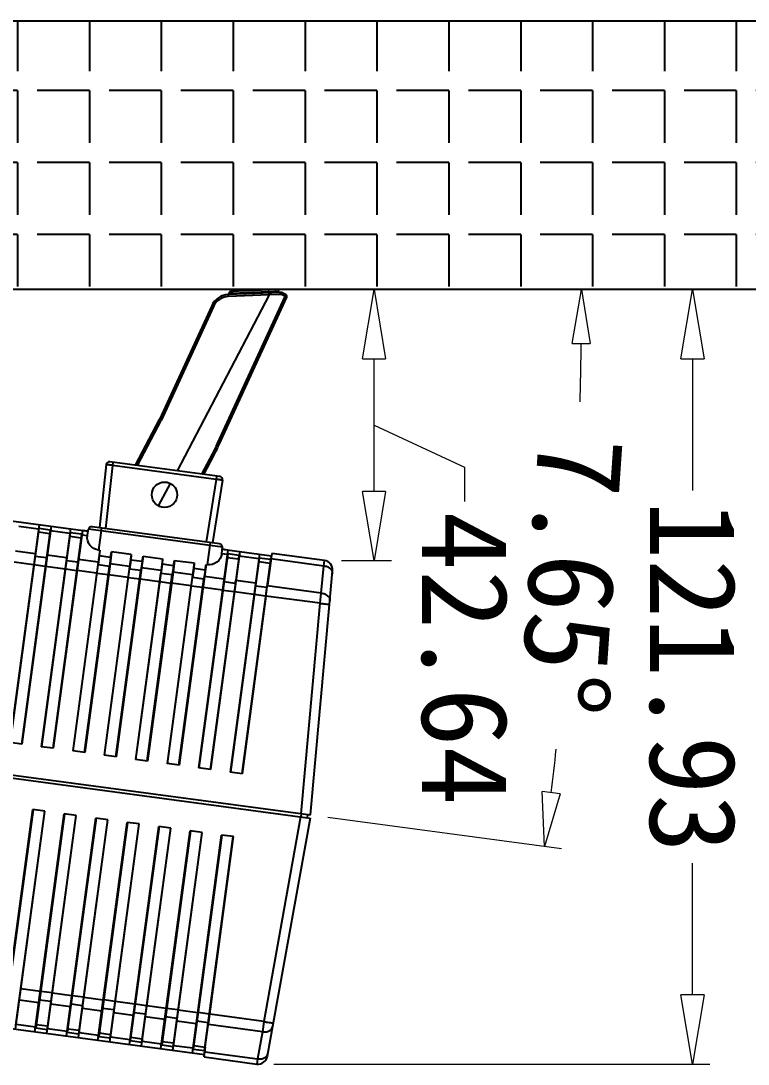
# Model space of a CAD drawing. Header units: millimetres. Extents: x 10368 to 13229, y -13270 to -11269.
# Drawn here: x 12154.5 to 12269, y -12474.7 to -12310.4 of the extents above; entities that cross this region are included whole.
import ezdxf

# ---------------------------------------------------------------- set-up
doc = ezdxf.new("R2010")
doc.units = ezdxf.units.MM
doc.layers.add('dim', color=3, linetype='Continuous', lineweight=9)
doc.styles.add('FFS', font='simfang.ttf')
doc.dimstyles.new('YanXiu', dxfattribs={"dimtxt": 2.5, "dimasz": 2.2, "dimexe": 0.66, "dimexo": 0.66, "dimgap": 0.66, "dimtad": 0, "dimzin": 1, "dimdsep": 46, "dimtxsty": 'FFS', "dimcen": 0, "dimclrd": 256, "dimclre": 131, "dimclrt": 42, "dimazin": 0, "dimtfac": 1, "dimtofl": 0, "dimtmove": 0, "dimatfit": 3, "dimfxl": 0, "dimlwd": 5, "dimlwe": 5, "dimarcsym": 0})

# ---------------------------------------------------------------- blocks, each defined once
blk = doc.blocks.new('_ClosedBlank')
at = {"color": 0, "linetype": 'ByBlock', "lineweight": -2}
for p, q in [((-1, 0.167), (0, 0)), ((-1, 0.167), (-1, -0.167)), ((0, 0), (-1, -0.167))]:
    blk.add_line(p, q, dxfattribs=at)
blk = doc.blocks.new('*D57')
at = {"layer": 'Defpoints', "color": 0}
for p in [(361.92, 122.02), (354.09, 79.38), (361.92, 79.38)]:
    blk.add_point(p, dxfattribs=at)
at = {"layer": 'dim', "color": 131, "lineweight": 5}
for p, q in [((359.2, 122.02), (351.37, 122.02)), ((359.2, 79.38), (351.37, 79.38))]:
    blk.add_line(p, q, dxfattribs=at)
at = {"layer": 'dim', "lineweight": 5}
for p, q in [((339.86, 107.31), (339.86, 112.74)), ((354.09, 111.14), (354.09, 90.26)), ((354.09, 100.7), (339.86, 107.31))]:
    blk.add_line(p, q, dxfattribs=at)
at = {"layer": 'dim', "lineweight": 5, "xscale": 10.88, "yscale": 10.88, "zscale": 10.88}
for p, rotation in [((354.09, 122.02), 90), ((354.09, 79.38), 270)]:
    blk.add_blockref('_ClosedBlank', p, dxfattribs=dict(at, rotation=rotation))
at = {"layer": 'dim', "color": 42, "insert": (339.86, 137.44), "char_height": 13.6, "attachment_point": 5, "rotation": 90, "style": 'FFS'}
blk.add_mtext('42.64', dxfattribs=at)
blk = doc.blocks.new('*D58')
at = {"layer": 'Defpoints', "color": 0}
for p in [(364.09, 162.09), (621.78, 127.46), (322.08, 108.68), (20.44, 79.38), (632.77, 79.38)]:
    blk.add_point(p, dxfattribs=at)
at = {"layer": 'dim', "color": 131, "lineweight": 5}
blk.add_line((361.4, 162.45), (324.6, 167.39), dxfattribs=at)
at = {"layer": 'dim', "lineweight": 5}
for start, end in [(173.087, 173.68732), (178.46277, 179.26005)]:
    blk.add_arc((979.6, 79.38), 658.17, start, end, dxfattribs=at)
at = {"layer": 'dim', "lineweight": 5, "xscale": 8.5, "yscale": 8.5, "zscale": 8.5}
for p, rotation in [((327.29, 167.03), 82.71702178221234), ((321.43, 79.38), 269.6300236874268)]:
    blk.add_blockref('_ClosedBlank', p, dxfattribs=dict(at, rotation=rotation))
at = {"layer": 'dim', "color": 42, "insert": (322.97, 124.43), "char_height": 13.6, "attachment_point": 5, "rotation": 86.075, "style": 'FFS'}
blk.add_mtext('7.65°', dxfattribs=at)
blk = doc.blocks.new('*D59')
at = {"layer": 'Defpoints', "color": 0}
for p in [(372.57, 201.31), (303.97, 79.38), (327.25, 79.38)]:
    blk.add_point(p, dxfattribs=at)
at = {"layer": 'dim', "color": 131, "lineweight": 5}
for p, q in [((369.86, 201.31), (301.26, 201.31)), ((324.53, 79.38), (301.26, 79.38))]:
    blk.add_line(p, q, dxfattribs=at)
at = {"layer": 'dim', "lineweight": 5}
for p, q in [((303.97, 190.43), (303.97, 169.67)), ((303.97, 90.26), (303.97, 111.01))]:
    blk.add_line(p, q, dxfattribs=at)
at = {"layer": 'dim', "lineweight": 5, "xscale": 10.88, "yscale": 10.88, "zscale": 10.88}
for p, rotation in [((303.97, 201.31), 90), ((303.97, 79.38), 270)]:
    blk.add_blockref('_ClosedBlank', p, dxfattribs=dict(at, rotation=rotation))
at = {"layer": 'dim', "color": 42, "insert": (303.97, 140.34), "char_height": 13.6, "attachment_point": 5, "rotation": 90, "style": 'FFS'}
blk.add_mtext('121.93', dxfattribs=at)
blk = doc.blocks.new('u59')
h = blk.add_hatch()
h.set_pattern_fill('ANGLE', color=256, scale=1.62, style=0)
h.set_pattern_definition([(0, (-22315.466, 16734.563), (0, 11.3157), [8.2296, -3.0861]), (90, (-22315.466, 16734.563), (-11.3157, 7e-16), [8.2296, -3.0861])])
edge = h.paths.add_edge_path()
edge.add_line((632.774, 46.296), (20.436, 46.296))
edge.add_arc((38.757, 56.873), 21.154, 150, 210, ccw=False)
edge.add_arc((2.116, 78.027), 21.154, 330, 30)
edge.add_line((20.436, 88.604), (632.774, 88.604))
edge.add_arc((614.454, 78.027), 21.154, 330, 30, ccw=False)
edge.add_arc((651.094, 56.873), 21.154, 150, 210)
at = {"color": 7, "linetype": 'Continuous'}
for p, q in [((372.446, 209.707), (372.575, 210.53)), ((380.831, 209.42), (372.575, 210.53)), ((369.956, 204.044), (370.899, 209.307)), ((371.685, 205.455), (372.446, 209.707)), ((380.756, 208.59), (372.446, 209.707)), ((382.7, 208.766), (378.093, 174.474)), ((615.607, 177.47), (380.812, 209.019)), ((380.831, 209.42), (380.827, 209.345)), ((380.784, 208.418), (376.257, 174.72)), ((378.041, 174.481), (382.568, 208.178)), ((380.716, 208.26), (380.198, 204.41)), ((380.711, 207.867), (380.716, 208.26)), ((382.494, 207.628), (380.711, 207.867)), ((380.784, 208.418), (380.792, 208.588)), ((382.568, 208.178), (380.784, 208.418)), ((385.768, 208.353), (381.16, 174.062)), ((381.212, 174.055), (385.74, 207.752)), ((382.604, 208.05), (382.494, 207.628)), ((382.604, 208.05), (385.672, 207.638)), ((382.996, 173.815), (387.524, 207.512)), ((387.656, 208.1), (383.048, 173.808)), ((385.666, 207.201), (385.672, 207.638)), ((387.45, 206.962), (385.666, 207.201)), ((387.524, 207.512), (385.74, 207.752)), ((390.723, 207.688), (386.116, 173.396)), ((386.168, 173.389), (390.695, 207.086)), ((387.56, 207.384), (387.45, 206.962)), ((387.56, 207.384), (390.627, 206.972)), ((392.611, 207.434), (388.003, 173.142)), ((390.621, 206.536), (390.627, 206.972)), ((392.479, 206.846), (390.695, 207.086)), ((395.679, 207.022), (391.071, 172.73)), ((371.441, 203.844), (371.685, 205.455)), ((371.685, 205.455), (380.185, 204.313)), ((387.951, 173.149), (392.479, 206.846)), ((392.405, 206.296), (390.621, 206.536)), ((391.123, 172.723), (395.651, 206.42)), ((392.515, 206.718), (392.405, 206.296)), ((392.515, 206.718), (395.583, 206.306)), ((392.907, 172.483), (397.435, 206.18)), ((397.567, 206.768), (392.959, 172.476)), ((395.577, 205.87), (395.583, 206.306)), ((397.361, 205.63), (395.577, 205.87)), ((397.435, 206.18), (395.651, 206.42)), ((400.634, 206.356), (396.026, 172.064)), ((396.078, 172.057), (400.606, 205.754)), ((397.471, 206.053), (397.361, 205.63)), ((397.471, 206.053), (400.538, 205.64)), ((397.862, 171.817), (402.39, 205.514)), ((402.522, 206.102), (397.914, 171.81)), ((400.532, 205.204), (400.538, 205.64)), ((402.39, 205.514), (400.606, 205.754)), ((405.59, 205.69), (400.982, 171.398)), ((402.426, 205.387), (402.316, 204.964)), ((402.426, 205.387), (405.494, 204.974)), ((407.478, 205.436), (402.87, 171.144)), ((364.182, 171.802), (369.956, 204.044)), ((365.667, 171.603), (371.441, 203.844)), ((371.441, 203.844), (379.963, 202.699)), ((380.193, 204.017), (380.198, 204.41)), ((380.193, 204.017), (381.977, 203.777)), ((382.087, 204.2), (381.977, 203.777)), ((382.087, 204.2), (385.154, 203.788)), ((385.149, 203.351), (385.154, 203.788)), ((402.316, 204.964), (400.532, 205.204)), ((401.034, 171.391), (405.562, 205.088)), ((402.818, 171.151), (407.346, 204.849)), ((405.488, 204.538), (405.494, 204.974)), ((407.272, 204.298), (405.488, 204.538)), ((407.346, 204.849), (405.562, 205.088)), ((410.545, 205.024), (405.937, 170.732)), ((405.989, 170.725), (410.517, 204.422)), ((407.382, 204.721), (407.272, 204.298)), ((407.382, 204.721), (410.449, 204.309)), ((407.773, 170.486), (412.301, 204.183)), ((412.433, 204.77), (407.825, 170.479)), ((379.963, 202.699), (376.205, 174.727)), ((380.012, 202.672), (379.964, 202.705)), ((380.012, 202.672), (381.796, 202.432)), ((381.852, 202.451), (381.796, 202.432)), ((381.852, 202.451), (384.919, 202.039)), ((384.968, 202.006), (384.919, 202.039)), ((385.149, 203.351), (386.933, 203.112)), ((387.042, 203.534), (386.933, 203.112)), ((387.042, 203.534), (390.11, 203.122)), ((390.104, 202.685), (390.11, 203.122)), ((390.104, 202.685), (391.888, 202.446)), ((391.998, 202.868), (391.888, 202.446)), ((391.998, 202.868), (395.065, 202.456)), ((395.06, 202.02), (395.065, 202.456)), ((396.953, 202.202), (396.844, 201.78)), ((396.953, 202.202), (400.021, 201.79)), ((384.968, 202.006), (386.752, 201.766)), ((386.807, 201.785), (386.752, 201.766)), ((386.807, 201.785), (389.875, 201.373)), ((389.923, 201.34), (389.875, 201.373)), ((389.923, 201.34), (391.707, 201.1)), ((391.763, 201.119), (391.707, 201.1)), ((391.763, 201.119), (394.83, 200.707)), ((394.879, 200.674), (394.83, 200.707)), ((394.879, 200.674), (396.663, 200.434)), ((395.06, 202.02), (396.844, 201.78)), ((396.718, 200.453), (396.663, 200.434)), ((396.718, 200.453), (399.786, 200.041)), ((400.015, 201.354), (400.021, 201.79)), ((400.015, 201.354), (401.799, 201.114)), ((401.909, 201.537), (401.799, 201.114)), ((401.909, 201.537), (404.976, 201.124)), ((404.97, 200.688), (404.976, 201.124)), ((404.97, 200.688), (406.754, 200.448)), ((406.864, 200.871), (406.754, 200.448)), ((406.864, 200.871), (409.932, 200.459)), ((399.834, 200.008), (399.786, 200.041)), ((399.834, 200.008), (401.618, 199.769)), ((401.674, 199.788), (401.618, 199.769)), ((401.674, 199.788), (404.741, 199.375)), ((404.79, 199.342), (404.741, 199.375)), ((404.79, 199.342), (406.574, 199.103)), ((406.629, 199.122), (406.574, 199.103)), ((406.629, 199.122), (409.697, 198.709)), ((376.205, 174.727), (378.093, 174.474)), ((381.16, 174.062), (383.048, 173.808)), ((386.116, 173.396), (388.003, 173.142)), ((391.071, 172.73), (392.959, 172.476)), ((364.094, 171.31), (361.107, 138.19)), ((365.579, 171.11), (362.593, 137.99)), ((621.778, 136.685), (364.094, 171.31)), ((621.823, 137.183), (364.182, 171.802)), ((364.59, 171.243), (364.63, 171.742)), ((365.579, 171.11), (365.646, 171.606)), ((396.026, 172.064), (397.914, 171.81)), ((400.982, 171.398), (402.87, 171.144)), ((405.937, 170.732), (407.825, 170.479)), ((370.397, 131.112), (374.925, 164.809)), ((371.114, 136.845), (374.873, 164.816)), ((372.153, 130.271), (376.761, 164.563)), ((372.181, 130.873), (376.709, 164.57)), ((374.873, 164.816), (376.761, 164.563)), ((375.221, 129.859), (379.828, 164.151)), ((375.352, 130.446), (379.88, 164.144)), ((377.109, 129.605), (381.716, 163.897)), ((377.136, 130.207), (381.664, 163.904)), ((379.828, 164.151), (381.716, 163.897)), ((380.789, 133.758), (384.784, 163.485)), ((384.836, 163.478), (380.899, 134.181)), ((382.677, 133.505), (386.672, 163.231)), ((386.62, 163.238), (382.683, 133.941)), ((384.784, 163.485), (386.672, 163.231)), ((385.745, 133.093), (389.739, 162.819)), ((389.791, 162.812), (385.855, 133.515)), ((389.739, 162.819), (391.627, 162.565)), ((387.633, 132.839), (391.627, 162.565)), ((391.575, 162.572), (387.639, 133.275)), ((390.7, 132.427), (394.695, 162.153)), ((394.747, 162.146), (390.81, 132.849)), ((392.588, 132.173), (396.583, 161.899)), ((396.531, 161.906), (392.594, 132.61)), ((394.695, 162.153), (396.583, 161.899)), ((395.656, 131.761), (399.65, 161.487)), ((399.702, 161.48), (395.766, 132.183)), ((397.544, 131.507), (401.538, 161.233)), ((401.486, 161.24), (397.55, 131.944)), ((399.65, 161.487), (401.538, 161.233)), ((399.998, 126.53), (404.606, 160.821)), ((400.13, 127.117), (404.658, 160.814)), ((401.886, 126.276), (406.494, 160.568)), ((401.914, 126.877), (406.442, 160.575)), ((404.606, 160.821), (406.494, 160.568)), ((404.953, 125.864), (409.561, 160.155)), ((405.085, 126.451), (409.613, 160.148)), ((406.841, 125.61), (411.449, 159.902)), ((406.869, 126.212), (411.397, 159.909)), ((409.561, 160.155), (411.449, 159.902)), ((361.107, 138.19), (360.627, 132.864)), ((362.593, 137.99), (362.402, 136.372)), ((362.593, 137.99), (371.114, 136.845)), ((362.402, 136.372), (362.014, 132.07)), ((362.402, 136.372), (370.902, 135.23)), ((371.169, 136.858), (371.114, 136.839)), ((371.169, 136.858), (372.953, 136.618)), ((373.002, 136.586), (372.953, 136.618)), ((373.002, 136.586), (376.069, 136.173)), ((370.372, 131.282), (370.89, 135.132)), ((370.988, 135.513), (370.89, 135.132)), ((370.988, 135.513), (372.772, 135.273)), ((372.767, 134.837), (372.772, 135.273)), ((372.767, 134.837), (375.834, 134.424)), ((375.944, 134.847), (375.834, 134.424)), ((375.944, 134.847), (377.728, 134.607)), ((376.125, 136.192), (376.069, 136.173)), ((376.125, 136.192), (377.908, 135.953)), ((377.957, 135.92), (377.908, 135.953)), ((377.957, 135.92), (381.025, 135.508)), ((381.08, 135.526), (381.025, 135.508)), ((381.08, 135.526), (382.864, 135.287)), ((382.912, 135.254), (382.864, 135.287)), ((382.912, 135.254), (385.98, 134.842)), ((386.035, 134.861), (385.98, 134.842)), ((386.035, 134.861), (387.819, 134.621)), ((377.722, 134.171), (377.728, 134.607)), ((377.722, 134.171), (380.789, 133.758)), ((380.539, 131.894), (380.789, 133.758)), ((380.707, 132.753), (380.899, 134.181)), ((380.899, 134.181), (380.789, 133.758)), ((380.899, 134.181), (382.683, 133.941)), ((382.427, 131.64), (382.677, 133.505)), ((382.491, 132.514), (382.683, 133.941)), ((382.677, 133.505), (382.683, 133.941)), ((382.677, 133.505), (385.745, 133.093)), ((385.494, 131.228), (385.745, 133.093)), ((385.663, 132.088), (385.855, 133.515)), ((385.855, 133.515), (385.745, 133.093)), ((385.855, 133.515), (387.639, 133.275)), ((387.447, 131.848), (387.639, 133.275)), ((387.633, 132.839), (387.639, 133.275)), ((387.868, 134.588), (387.819, 134.621)), ((387.868, 134.588), (390.935, 134.176)), ((390.991, 134.195), (390.935, 134.176)), ((390.991, 134.195), (392.775, 133.955)), ((392.823, 133.922), (392.775, 133.955)), ((392.823, 133.922), (395.891, 133.51)), ((395.946, 133.529), (395.891, 133.51)), ((395.946, 133.529), (397.73, 133.289)), ((397.779, 133.256), (397.73, 133.289)), ((397.779, 133.256), (400.846, 132.844)), ((362.014, 132.07), (361.921, 131.242)), ((370.324, 130.954), (362.014, 132.07)), ((370.471, 131.663), (370.372, 131.282)), ((372.255, 131.423), (370.471, 131.663)), ((372.249, 130.986), (372.255, 131.423)), ((379.923, 128.42), (380.393, 131.913)), ((380.539, 131.894), (380.393, 131.913)), ((380.707, 132.753), (380.539, 131.894)), ((380.707, 132.753), (382.491, 132.514)), ((382.427, 131.64), (382.491, 132.514)), ((385.494, 131.228), (382.427, 131.64)), ((385.663, 132.088), (385.494, 131.228)), ((385.663, 132.088), (387.447, 131.848)), ((387.382, 130.974), (387.633, 132.839)), ((387.382, 130.974), (387.447, 131.848)), ((387.633, 132.839), (390.7, 132.427)), ((390.45, 130.562), (390.7, 132.427)), ((390.618, 131.422), (390.45, 130.562)), ((390.618, 131.422), (390.81, 132.849)), ((390.618, 131.422), (392.402, 131.182)), ((390.81, 132.849), (390.7, 132.427)), ((390.81, 132.849), (392.594, 132.61)), ((392.338, 130.308), (392.588, 132.173)), ((392.402, 131.182), (392.594, 132.61)), ((392.588, 132.173), (392.594, 132.61)), ((392.588, 132.173), (395.656, 131.761)), ((395.405, 129.896), (395.656, 131.761)), ((395.574, 130.756), (395.766, 132.183)), ((395.766, 132.183), (395.656, 131.761)), ((395.766, 132.183), (397.55, 131.944)), ((397.293, 129.642), (397.544, 131.507)), ((397.358, 130.516), (397.55, 131.944)), ((397.544, 131.507), (397.55, 131.944)), ((397.544, 131.507), (400.611, 131.095)), ((400.721, 131.518), (400.611, 131.095)), ((400.721, 131.518), (402.505, 131.278)), ((400.902, 132.863), (400.846, 132.844)), ((400.902, 132.863), (402.686, 132.623)), ((402.734, 132.59), (402.686, 132.623)), ((402.734, 132.59), (405.802, 132.178)), ((405.857, 132.197), (405.802, 132.178)), ((405.857, 132.197), (407.641, 131.957)), ((407.69, 131.925), (407.641, 131.957)), ((407.69, 131.925), (410.757, 131.512)), ((361.921, 131.242), (370.177, 130.133)), ((370.177, 130.133), (370.194, 130.206)), ((378.006, 129.485), (370.265, 130.525)), ((370.397, 131.112), (370.36, 130.946)), ((370.397, 131.112), (372.181, 130.873)), ((372.249, 130.986), (375.317, 130.574)), ((375.426, 130.997), (375.317, 130.574)), ((375.352, 130.446), (377.136, 130.207)), ((377.21, 130.757), (375.426, 130.997)), ((377.205, 130.321), (377.21, 130.757)), ((377.205, 130.321), (378.067, 130.205)), ((378.059, 130.135), (377.98, 129.159)), ((390.45, 130.562), (387.382, 130.974)), ((392.338, 130.308), (392.402, 131.182)), ((392.338, 130.308), (395.405, 129.896)), ((395.574, 130.756), (395.405, 129.896)), ((395.574, 130.756), (397.358, 130.516)), ((397.293, 129.642), (397.358, 130.516)), ((402.499, 130.841), (402.505, 131.278)), ((402.499, 130.841), (405.567, 130.429)), ((405.677, 130.852), (405.567, 130.429)), ((405.677, 130.852), (407.461, 130.612)), ((407.455, 130.175), (407.461, 130.612)), ((407.455, 130.175), (410.522, 129.763)), ((377.109, 129.605), (378.006, 129.485)), ((377.962, 118.607), (379.552, 128.47)), ((377.98, 129.159), (399.04, 126.329)), ((378.411, 128.623), (398.482, 125.926)), ((378.953, 118.473), (380.542, 128.337)), ((397.44, 129.623), (396.97, 126.129)), ((397.293, 129.642), (397.44, 129.623)), ((399.218, 127.278), (399.04, 126.329)), ((576.225, 102.85), (399.1, 126.65)), ((399.1, 126.65), (399.998, 126.53)), ((399.232, 127.361), (400.094, 127.245)), ((400.204, 127.667), (400.094, 127.245)), ((400.13, 127.117), (401.914, 126.877)), ((401.988, 127.428), (400.204, 127.667)), ((401.982, 126.991), (401.988, 127.428)), ((401.982, 126.991), (405.049, 126.579)), ((405.159, 127.002), (405.049, 126.579)), ((406.943, 126.762), (405.159, 127.002)), ((406.937, 126.325), (406.943, 126.762)), ((395.28, 116.28), (396.351, 126.212)), ((396.271, 116.146), (397.342, 126.079)), ((405.085, 126.451), (406.869, 126.212)), ((406.937, 126.325), (410.005, 125.913)), ((388.014, 122.67), (386.157, 119.127)), ((378.885, 117.965), (378.953, 118.473)), ((378.953, 118.473), (395.28, 116.28)), ((370.599, 89.433), (385.11, 117.128)), ((378.389, 118.031), (395.707, 115.704)), ((380.891, 117.695), (379.28, 114.621)), ((381.199, 117.654), (379.539, 114.485)), ((391.341, 116.291), (387.627, 109.204)), ((391.649, 116.25), (387.89, 109.075)), ((395.212, 115.771), (395.28, 116.28)), ((379.28, 114.621), (379.539, 114.485)), ((378.473, 112.976), (367.832, 89.791)), ((378.738, 112.855), (368.097, 89.67)), ((378.473, 112.976), (378.738, 112.855)), ((379.393, 91.261), (387.627, 109.204)), ((379.658, 91.14), (387.89, 109.075)), ((387.627, 109.204), (387.89, 109.075)), ((379.658, 91.14), (379.393, 91.261)), ((367.832, 89.791), (368.097, 89.67)), ((367.956, 89.405), (368.337, 89.188)), ((368.097, 89.67), (368.478, 89.453)), ((368.853, 89.362), (370.599, 89.433)), ((368.873, 89.058), (377.054, 89.394)), ((369.125, 89.048), (369.137, 89.069)), ((369.401, 88.604), (376.657, 88.902)), ((369.624, 88.918), (376.419, 89.197)), ((369.624, 88.918), (369.719, 89.093)), ((370.597, 89.425), (377.049, 89.69)), ((370.597, 89.425), (370.609, 89.129)), ((376.419, 89.197), (376.506, 89.371)), ((376.913, 89.067), (377.078, 89.396))]:
    blk.add_line(p, q, dxfattribs=at)
at = {"color": 7}
for p, q in [((20.436, 88.604), (632.774, 88.604)), ((632.774, 46.296), (20.436, 46.296))]:
    blk.add_line(p, q, dxfattribs=at)
at = {"color": 7, "linetype": 'Continuous'}
blk.add_circle((387.086, 120.899), 2, dxfattribs=at)
for centre, radius, start, end in [((372.375, 209.043), 1.5, 82.34705, 169.84705), ((366.738, 210.137), 14.103, 352.3516, 353.7016), ((614.494, 171.302), 236.623, 171.98073, 172.37518), ((366.42, 206.262), 13.903, 351.94193, 352.34692), ((605.614, 105.218), 236.623, 172.31891, 172.71336), ((357.111, 136.984), 13.903, 352.34717, 352.75216), ((362.121, 132.729), 1.5, 174.84705, 262.34705), ((356.395, 133.162), 14.103, 350.99249, 352.34249), ((379.933, 129.964), 1.882, 172.65991, 174.80727), ((378.478, 129.118), 0.5, 175.34705, 262.34705), ((398.549, 126.422), 0.5, 262.34705, 349.34705), ((378.456, 118.527), 0.5, 170.84707, 262.34626), ((395.774, 116.2), 0.5, 262.34705, 353.84705), ((410.282, 98.377), 35, 152.34704, 155.34705), ((410.275, 98.38), 34.7, 152.34705, 155.34705), ((376.939, 92.387), 2.7, 272.34705, 335.34705), ((376.932, 92.391), 3, 272.346, 335.34808), ((368.104, 89.666), 0.3, 155.34705, 240.34704), ((368.832, 90.057), 1, 240.34705, 272.34705), ((368.825, 90.061), 0.7, 240.3458, 272.34829), ((369.388, 88.904), 0.3, 151.34705, 272.34705), ((376.645, 89.202), 0.3, 272.34705, 333.34705)]:
    blk.add_arc(centre, radius, start, end, dxfattribs=at)
at = {"color": 7, "linetype": 'Continuous', "extrusion": (0, 0, -1)}
for centre, major_axis, ratio, start_param, end_param in [((380.127, 129.94), (-2.059, 0.277), 0.9584988, -0.0058621, 1.5707963), ((397.174, 127.649), (-2.059, 0.277), 0.9584988, 1.5707963, 3.1474548), ((377.208, 89.7), (-6.611, -0.275), 0.0453359, 0.000027, 0.0262047)]:
    blk.add_ellipse(centre, major_axis=major_axis, ratio=ratio, start_param=start_param, end_param=end_param, dxfattribs=at)
at = {"color": 7, "linetype": 'Continuous'}
for points, start_tangent, end_tangent in [([(372.446, 209.707), (371.879, 209.715), (371.374, 209.564), (371.005, 209.278), (370.825, 208.897)], (-0.9880972, 0.1538309), (-0.1762766, -0.9843407)), ([(380.816, 209.179), (380.792, 208.925), (380.756, 208.59)], (-0.0863046, -0.9962688), (-0.1098361, -0.9939497)), ([(380.827, 209.345), (380.816, 209.179)], (-0.0462862, -0.9989282), (-0.0863046, -0.9962688)), ([(371.685, 205.455), (371.118, 205.463), (370.613, 205.313), (370.243, 205.026), (370.064, 204.645)], (-0.9880971, 0.1538312), (-0.1762766, -0.9843407)), ([(371.441, 203.844), (370.876, 203.94), (370.396, 204.012), (370.073, 204.048), (369.956, 204.044)], (-0.9843553, 0.1761949), (-0.1762766, -0.9843407)), ([(362.593, 137.99), (362.022, 138.047), (361.54, 138.104), (361.219, 138.155), (361.107, 138.19)], (-0.995951, 0.0898974), (0.0898148, 0.9959585)), ([(362.402, 136.372), (361.853, 136.514), (361.406, 136.792), (361.125, 137.166), (361.052, 137.581)], (-0.9936567, 0.1124557), (0.0898148, 0.9959585)), ([(362.014, 132.07), (361.465, 132.212), (361.018, 132.49), (360.737, 132.864), (360.664, 133.279)], (-0.9936567, 0.112456), (0.0898148, 0.9959585)), ([(370.194, 130.206), (370.226, 130.37)], (0.2190451, 0.9757147), (0.1797442, 0.9837134)), ([(370.226, 130.37), (370.27, 130.621), (370.324, 130.954)], (0.1797442, 0.9837134), (0.1564352, 0.9876882)), ([(399.232, 127.361), (399.228, 127.332), (399.223, 127.305), (399.218, 127.278)], (-0.1392314, -0.9902599), (-0.1848597, -0.9827649)), ([(377.962, 118.607), (377.988, 118.606), (378.061, 118.598), (378.179, 118.583), (378.336, 118.562), (378.524, 118.536), (378.733, 118.506), (378.953, 118.473)], (0.1666932, 0.9860088), (0.9892651, -0.1461321)), ([(395.28, 116.28), (395.501, 116.252), (395.711, 116.226), (395.899, 116.202), (396.055, 116.181), (396.173, 116.164), (396.246, 116.152), (396.271, 116.146)], (0.992749, -0.1202059), (-0.1029263, -0.994689)), ([(367.956, 89.405), (367.961, 89.419), (367.98, 89.456), (368.011, 89.515), (368.052, 89.588), (368.097, 89.67)], (-0.869038, 0.4947453), (0.4947245, 0.8690499)), ([(368.337, 89.188), (368.346, 89.21), (368.375, 89.267), (368.422, 89.353), (368.478, 89.453)], (-0.869038, 0.4947453), (0.4947243, 0.86905)), ([(368.873, 89.058), (368.869, 89.081), (368.864, 89.147), (368.859, 89.246), (368.853, 89.362)], (-0.9991611, -0.0409522), (-0.0406557, 0.9991732)), ([(369.125, 89.048), (369.138, 89.046), (369.174, 89.037), (369.233, 89.022), (369.311, 89.002), (369.406, 88.977), (369.512, 88.948), (369.624, 88.918)], (0.498222, 0.8670495), (0.9653002, -0.2611427)), ([(369.634, 88.614), (369.634, 88.624), (369.633, 88.655), (369.632, 88.703), (369.63, 88.767), (369.627, 88.84), (369.624, 88.918)], (0.9991611, 0.0409522), (-0.041084, 0.9991557)), ([(376.419, 89.197), (376.53, 89.169), (376.636, 89.142), (376.73, 89.117), (376.808, 89.097), (376.866, 89.081), (376.901, 89.071), (376.913, 89.067)], (0.9696535, -0.2444832), (-0.4284259, -0.9035769)), ([(376.429, 88.892), (376.429, 88.903), (376.428, 88.933), (376.427, 88.982), (376.425, 89.045), (376.422, 89.118), (376.419, 89.197)], (0.9991611, 0.0409522), (-0.0410839, 0.9991557)), ([(377.055, 89.394), (377.056, 89.416), (377.056, 89.48), (377.053, 89.576), (377.049, 89.69)], (0.9991611, 0.0409522), (-0.0406557, 0.9991732))]:
    blk.add_spline(points, degree=3, dxfattribs=dict(at, start_tangent=start_tangent, end_tangent=end_tangent))
at = {"layer": 'dim'}
dim = blk.add_linear_dim(base=(303.975, 88.604), p1=(372.575, 210.53), p2=(327.25, 88.604), angle=90, dimstyle='YanXiu', override={"dimscale": 1.7, "dimtxt": 8, "dimasz": 6.4, "dimexe": 1.5992, "dimexo": 1.5992, "dimgap": 1.5992, "dimzin": 8, "dimblk": 'ClosedBlank', "dimldrblk": 'ClosedBlank'}, dxfattribs=at)
dim.commit()
dim.dimension.update_dxf_attribs({"geometry": '*D59', "text_midpoint": (303.975, 149.567), "insert": (0, 9.223)})
dim = blk.add_angular_dim_2l(base=(322.08, 117.899), line1=((621.778, 136.685), (364.094, 171.31)), line2=((20.436, 88.604), (632.774, 88.604)), dimstyle='YanXiu', override={"dimscale": 1.7, "dimtxt": 8, "dimasz": 5, "dimexe": 1.5992, "dimexo": 1.5992, "dimgap": 0, "dimzin": 8, "dimblk": 'ClosedBlank', "dimldrblk": 'ClosedBlank'}, dxfattribs=at)
dim.commit()
dim.dimension.update_dxf_attribs({"geometry": '*D58', "text_midpoint": (322.972, 133.656), "dimtype": 130, "insert": (0, 9.223)})
dim = blk.add_linear_dim(base=(354.085, 88.604), p1=(361.921, 131.242), p2=(361.921, 88.604), angle=90, dimstyle='YanXiu', override={"dimscale": 1.7, "dimtxt": 8, "dimasz": 6.4, "dimexe": 1.5992, "dimexo": 1.5992, "dimgap": 1.5992, "dimzin": 8, "dimblk": 'ClosedBlank', "dimtmove": 1, "dimldrblk": 'ClosedBlank'}, dxfattribs=at)
dim.commit()
dim.dimension.update_dxf_attribs({"geometry": '*D57', "text_midpoint": (339.862, 124.685), "dimtype": 128, "insert": (0, 9.223)})

msp = doc.modelspace()

# ---------------------------------------------------------------- block references
at = {"rotation": 180}
msp.add_blockref('u59', (12564.2, -12264.16), dxfattribs=at)

doc.saveas('drawing.dxf')
